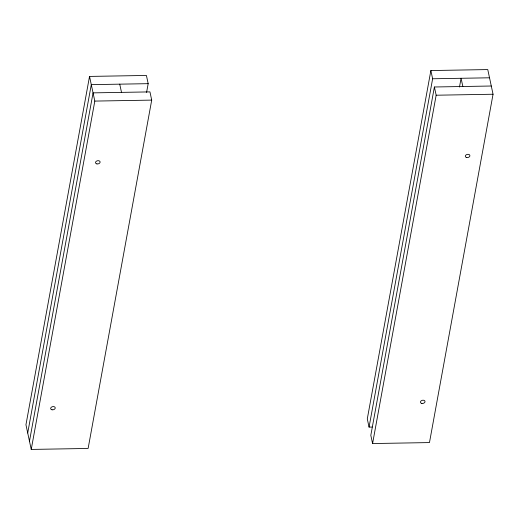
<?xml version="1.0" encoding="UTF-8"?>
<svg xmlns="http://www.w3.org/2000/svg" width="519" height="519" viewBox="0 0 519 519"><rect width="100%" height="100%" fill="white"/><g stroke="black" fill="none" stroke-linecap="round" stroke-linejoin="round"><path stroke-width="0.78" d="M146.579 92.434L148.181 83.669L146.416 75.45L89.528 76.423L25.95 424.763L31.237 449.428L88.126 448.448L151.71 100.109L149.946 91.889L93.057 92.869L29.473 441.208M27.715 432.989L91.292 84.649L148.181 83.669M31.237 449.428L94.815 101.088L89.528 76.423M491.285 86.011L434.397 86.991L370.819 435.331L372.584 443.55L429.473 442.577L493.05 94.237L487.763 69.572L430.874 70.552L367.29 418.891L369.054 427.111L372.214 427.059M369.054 427.111L432.632 78.771L430.874 70.552M372.584 443.55L436.161 95.217L434.397 86.991M459.477 87.049L461.08 78.285L462.844 86.504M432.632 78.771L489.527 77.792M94.815 101.088L151.71 100.109M436.161 95.217L493.05 94.237M119.74 84.156L121.498 92.376M96.943 163.913A2.323 1.602 -12.1 0 0 100.096 161.857A2.323 1.602 -12.1 0 0 96.424 161.182A2.323 1.602 -12.1 0 0 96.943 163.913M466.73 157.542A2.323 1.602 -12.1 0 0 469.883 155.486A2.323 1.602 -12.1 0 0 466.211 154.818A2.323 1.602 -12.1 0 0 466.73 157.542M421.85 403.432A2.323 1.602 -12.1 0 0 425.003 401.375A2.323 1.602 -12.1 0 0 421.331 400.707A2.323 1.602 -12.1 0 0 421.85 403.432M52.062 409.796A2.323 1.602 -12.1 0 0 55.215 407.739A2.323 1.602 -12.1 0 0 51.543 407.071A2.323 1.602 -12.1 0 0 52.062 409.796"/></g></svg>
